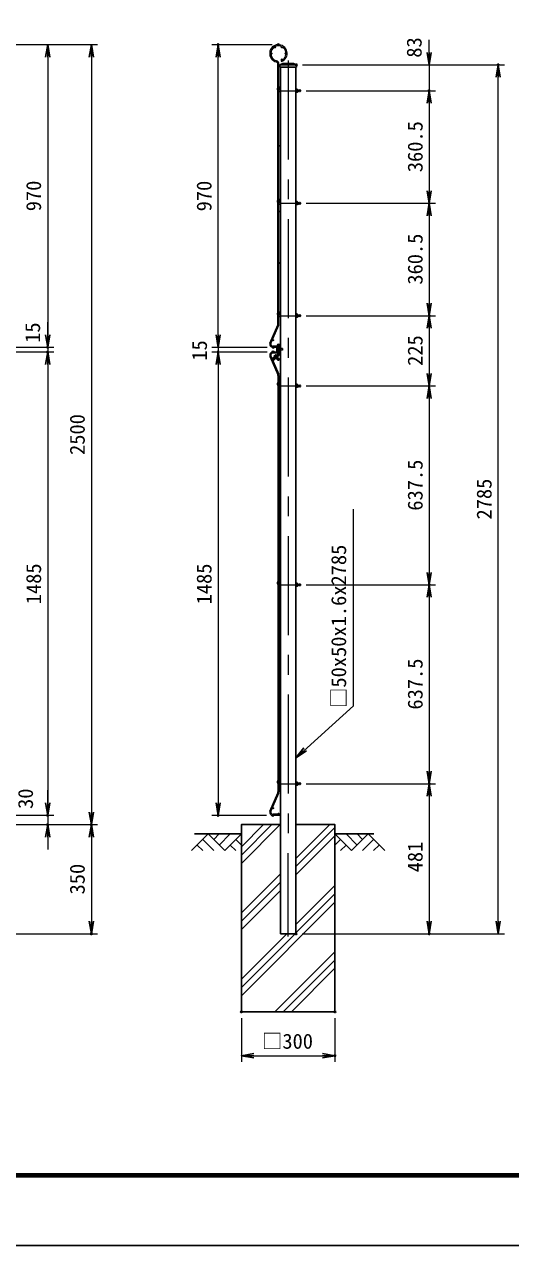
# Model space of a CAD drawing. Units: millimetres, scale not verified. Extents: x -4200 to 4200, y -2970 to 2970.
# Drawn here: x -1125 to 434, y -2970 to 944 of the extents above; entities that cross this region are included whole.
import ezdxf
from ezdxf.enums import TextEntityAlignment as Align

# ---------------------------------------------------------------- set-up
doc = ezdxf.new("R2010")
doc.units = ezdxf.units.MM
doc.header["$LTSCALE"] = 10
doc.header["$PDMODE"] = 32
doc.header["$PDSIZE"] = 5
doc.linetypes.add('USER1', pattern=[50.8, 31.75, -6.35, 6.35, -6.35])
for name, color, linetype, lineweight in [('0-1_D-STR-DIM', 7, 'Continuous', 13), ('0-2_0', 7, 'Continuous', 25), ('0-4_D-STR1', 1, 'Continuous', 25), ('0-5_D-BMK', 2, 'USER1', 13), ('0-7_D-BGD', 7, 'Continuous', 25), ('0-8_D-STR4', 7, 'Continuous', 25), ('0-9_D-STR3', 3, 'Continuous', 13), ('0-A_D-STR2', 7, 'Continuous', 13), ('0-B_D-STR-TXT', 7, 'Continuous', 13), ('0-C_D-DCR-HCH', 7, 'Continuous', 13), ('0-D_D-TTL', 7, 'Continuous', 25)]:
    doc.layers.add(name, color=color, linetype=linetype, lineweight=lineweight)
doc.layers.add('0-3_Defpoints', color=8, linetype='Continuous')
doc.styles.add('ＭＳ ゴシック', font='')
doc.styles.get('ＭＳ ゴシック').set_extended_font_data('MS Gothic')

# ---------------------------------------------------------------- blocks, each defined once
blk = doc.blocks.new('_Open')
at = {"layer": '0-2_0'}
blk.add_line((-10, 1.667), (0, 0), dxfattribs=at)
blk.add_lwpolyline([(-10, -1.667), (0, 0), (-10, 0)], dxfattribs=at)

msp = doc.modelspace()

# ---------------------------------------------------------------- linework, layer by layer
at = {"layer": '0-1_D-STR-DIM'}
for p, q in [((-1190.03, 879.25), (-890.6, 879.25)), ((-1190.03, 879.25), (-1030.63, 879.25)), ((-330.67, 878.8), (-523.93, 878.8)), ((172.64, 854.25), (172.64, 894.25)), ((-1050.63, 839.25), (-1050.63, -50.75)), ((-910.6, 839.25), (-910.6, -1580.75)), ((-503.93, -51.2), (-503.93, 838.8)), ((-233.17, 814.25), (414.19, 814.25)), ((-233.17, 814.25), (192.64, 814.25)), ((172.64, 814.25), (172.64, 731.25)), ((394.19, -1930.75), (394.19, 774.25)), ((-221.94, 731.25), (192.98, 731.25)), ((-221.94, 731.25), (192.64, 731.25)), ((172.64, 691.25), (172.64, 651.25)), ((172.98, 691.25), (172.98, 410.75)), ((-221.94, 370.75), (192.98, 370.75)), ((-221.94, 370.75), (192.98, 370.75)), ((172.98, 330.75), (172.98, 50.25)), ((-221.94, 10.25), (192.98, 10.25)), ((-221.94, 10.25), (192.98, 10.25)), ((-1050.6, -50.75), (-1050.6, -10.75)), ((-503.93, -51.2), (-503.93, -11.2)), ((172.98, -29.75), (172.98, -174.75)), ((-1190.03, -90.75), (-1030.6, -90.75)), ((-1190.03, -90.75), (-1030.63, -90.75)), ((-1190.03, -105.75), (-1030.6, -105.75)), ((-1190.03, -105.75), (-1030.6, -105.75)), ((-1050.6, -90.75), (-1050.6, -105.75)), ((-346.87, -91.2), (-523.93, -91.2)), ((-346.87, -91.2), (-523.93, -91.2)), ((-346.87, -106.2), (-523.93, -106.2)), ((-348.67, -106.2), (-523.93, -106.2)), ((-503.93, -91.2), (-503.93, -106.2)), ((-1050.6, -145.75), (-1050.6, -185.75)), ((-1050.6, -145.75), (-1050.6, -1550.75)), ((-503.93, -146.2), (-503.93, -186.2)), ((-503.93, -146.2), (-503.93, -1551.2)), ((-221.94, -214.75), (192.98, -214.75)), ((-221.94, -214.75), (192.98, -214.75)), ((172.98, -254.75), (172.98, -812.25)), ((-221.94, -852.25), (192.98, -852.25)), ((-221.94, -852.25), (192.98, -852.25)), ((172.98, -892.25), (172.98, -1449.75)), ((-1050.6, -1550.75), (-1050.6, -1510.75)), ((-221.94, -1489.75), (192.98, -1489.75)), ((-221.94, -1489.75), (192.98, -1489.75)), ((172.98, -1529.75), (172.98, -1930.75)), ((-1190.03, -1590.75), (-1030.6, -1590.75)), ((-1190.03, -1590.75), (-1030.6, -1590.75)), ((-1050.6, -1590.75), (-1050.6, -1620.75)), ((-348.67, -1591.2), (-523.93, -1591.2)), ((-1268.5, -1620.75), (-890.6, -1620.75)), ((-1268.5, -1620.75), (-1030.6, -1620.75)), ((-1268.5, -1620.75), (-890.6, -1620.75)), ((-1050.6, -1660.75), (-1050.6, -1700.75)), ((-910.6, -1660.75), (-910.6, -1930.75)), ((-1393.47, -1970.75), (-890.6, -1970.75)), ((-234.37, -1970.75), (414.19, -1970.75)), ((-234.37, -1970.75), (192.98, -1970.75)), ((-429.37, -2240.75), (-429.37, -2381.35)), ((-129.37, -2240.75), (-129.37, -2381.35)), ((-389.37, -2361.35), (-169.37, -2361.35))]:
    msp.add_line(p, q, dxfattribs=at)
at = {"layer": '0-3_Defpoints'}
for p in [(-503.93, 878.8), (-310.67, 878.8), (-253.17, 814.25), (394.19, 814.25), (-241.94, 731.25), (172.64, 731.25), (-241.94, 370.75), (172.98, 370.75), (-241.94, 10.25), (172.98, 10.25), (-1050.63, -90.75), (-1050.6, -105.75), (-503.93, -106.2), (-328.67, -106.2), (-326.87, -91.2), (-326.87, -106.2), (-241.94, -214.75), (172.98, -214.75), (-241.94, -852.25), (172.98, -852.25), (-241.94, -1489.75), (172.98, -1489.75), (-1050.6, -1590.75), (-503.93, -1591.2), (-328.67, -1591.2), (-1050.6, -1620.75), (-910.6, -1620.75), (-910.6, -1970.75), (-254.37, -1970.75), (172.98, -1970.75), (-429.37, -2220.75), (-129.37, -2220.75), (-129.37, -2361.35)]:
    msp.add_point(p, dxfattribs=at)
at = {"layer": '0-4_D-STR1'}
for p, q in [((-305.57, 814.25), (-305.57, 807.25)), ((-305.57, 814.25), (-253.17, 814.25)), ((-305.57, 807.25), (-253.17, 807.25)), ((-304.37, 807.25), (-304.37, -1970.75)), ((-254.37, 807.25), (-254.37, -1970.75)), ((-304.37, -1970.75), (-254.37, -1970.75))]:
    msp.add_line(p, q, dxfattribs=at)
msp.add_lwpolyline([(-305.57, 814.25), (-296.37, 818.25), (-262.37, 818.25), (-253.17, 814.25), (-253.17, 807.25)], dxfattribs=at)
at = {"layer": '0-5_D-BMK'}
msp.add_line((-279.37, 827.94), (-279.98, -1979.32), dxfattribs=at)
at = {"layer": '0-7_D-BGD'}
for p, q in [((-579.37, -1650.75), (-429.37, -1650.75)), ((-129.37, -1650.75), (-4.37, -1650.75))]:
    msp.add_line(p, q, dxfattribs=at)
at = {"layer": '0-8_D-STR4'}
msp.add_lwpolyline([(-304.37, -1620.75), (-429.37, -1620.75), (-429.37, -2220.75), (-129.37, -2220.75), (-129.37, -1620.75), (-254.37, -1620.75)], dxfattribs=at)
at = {"layer": '0-9_D-STR3'}
for p, q in [((-305.77, 741.96), (-308.87, 744.3)), ((-312.9, 741.14), (-312.47, 741.71)), ((-308.75, 738.01), (-305.77, 741.96)), ((-306.67, 733.85), (-304.37, 733.85)), ((-306.67, 728.65), (-304.37, 728.65)), ((-250.24, 736.77), (-254.37, 736.77)), ((-254.37, 736.77), (-254.37, 725.72)), ((-250.24, 734.01), (-254.37, 734.01)), ((-250.24, 728.49), (-254.37, 728.49)), ((-250.24, 725.72), (-254.37, 725.72)), ((-249.74, 735.41), (-249.74, 726.91)), ((-249.74, 733.85), (-246.63, 733.85)), ((-249.74, 728.65), (-246.63, 728.65)), ((-246.63, 733.85), (-246.63, 728.65)), ((-312.9, 380.64), (-312.47, 381.21)), ((-305.77, 381.46), (-308.87, 383.8)), ((-308.75, 377.51), (-305.77, 381.46)), ((-306.67, 373.35), (-304.37, 373.35)), ((-306.67, 368.15), (-304.37, 368.15)), ((-250.24, 376.27), (-254.37, 376.27)), ((-254.37, 376.27), (-254.37, 365.22)), ((-250.24, 373.51), (-254.37, 373.51)), ((-250.24, 367.99), (-254.37, 367.99)), ((-250.24, 365.22), (-254.37, 365.22)), ((-249.74, 374.91), (-249.74, 366.41)), ((-249.74, 373.35), (-246.63, 373.35)), ((-249.74, 368.15), (-246.63, 368.15)), ((-246.63, 373.35), (-246.63, 368.15)), ((-312.9, 20.14), (-312.47, 20.71)), ((-305.77, 20.96), (-308.87, 23.3)), ((-308.75, 17.01), (-305.77, 20.96)), ((-306.67, 12.85), (-304.37, 12.85)), ((-306.67, 7.65), (-304.37, 7.65)), ((-250.24, 15.77), (-254.37, 15.77)), ((-254.37, 15.77), (-254.37, 4.72)), ((-250.24, 13.01), (-254.37, 13.01)), ((-250.24, 7.49), (-254.37, 7.49)), ((-250.24, 4.72), (-254.37, 4.72)), ((-249.74, 14.41), (-249.74, 5.91)), ((-249.74, 12.85), (-246.63, 12.85)), ((-249.74, 7.65), (-246.63, 7.65)), ((-246.63, 12.85), (-246.63, 7.65)), ((-308.68, -113.9), (-329.88, -134.66)), ((-307.54, -115.02), (-328.76, -135.8)), ((-319, -114.9), (-324.84, -120.62)), ((-324.45, -125.85), (-313.78, -115.4)), ((-323.33, -126.99), (-312.66, -116.54)), ((-319.72, -116.12), (-317.17, -118.71)), ((-318.77, -117.08), (-318.74, -117.11)), ((-317.77, -114.21), (-315.22, -116.81)), ((-316.88, -93.59), (-316.88, -101.76)), ((-316.83, -115.17), (-316.79, -115.2)), ((-312.88, -92.23), (-316.52, -92.23)), ((-312.88, -94.95), (-316.52, -94.95)), ((-312.88, -100.4), (-316.52, -100.4)), ((-316.52, -103.13), (-312.88, -103.13)), ((-314.82, -84.64), (-309.61, -105.02)), ((-313.22, -84.64), (-308.1, -104.63)), ((-312.88, -103.13), (-312.88, -92.23)), ((-312.25, -94.68), (-312.88, -94.68)), ((-312.1, -95.28), (-312.88, -95.28)), ((-310.87, -100.08), (-312.88, -100.08)), ((-310.72, -100.68), (-312.88, -100.68)), ((-308.02, -94.68), (-310.65, -94.68)), ((-308.02, -95.28), (-310.5, -95.28)), ((-309.61, -105.02), (-308.1, -104.63)), ((-308.02, -100.08), (-309.27, -100.08)), ((-308.02, -100.68), (-309.12, -100.68)), ((-308.68, -113.9), (-307.54, -115.02)), ((-308.32, -108.91), (-308.65, -110.37)), ((-308.02, -84.64), (-308.02, -112.31)), ((-306.42, -84.64), (-306.42, -112.29)), ((-303.45, -93.68), (-304.91, -93.68)), ((-303.45, -101.67), (-304.91, -101.67)), ((-303.45, -93.68), (-303.45, -101.67)), ((-298.48, -94.68), (-303.45, -94.68)), ((-297.88, -95.28), (-303.45, -95.28)), ((-297.88, -100.08), (-303.45, -100.08)), ((-298.48, -100.68), (-303.45, -100.68)), ((-297.88, -95.28), (-298.48, -94.68)), ((-298.48, -94.68), (-298.48, -100.68)), ((-297.88, -100.08), (-298.48, -100.68)), ((-297.88, -95.28), (-297.88, -100.08)), ((-331.08, -131.37), (-329.58, -130.87)), ((-329.88, -134.66), (-328.76, -135.8)), ((-325.56, -121.84), (-323.01, -124.44)), ((-323.61, -119.93), (-321.06, -122.53)), ((-322.67, -120.89), (-322.63, -120.93)), ((-320.14, -123.86), (-319.51, -124.51)), ((-319.71, -123.44), (-319.08, -124.09)), ((-317.03, -128.47), (-318.05, -127.43)), ((-311.32, -122.87), (-317.03, -128.47)), ((-311.18, -133.01), (-316.31, -127.77)), ((-316.28, -120.08), (-315.65, -120.73)), ((-310.34, -133.02), (-315.89, -127.35)), ((-315.86, -119.66), (-315.23, -120.31)), ((-306.91, -129.66), (-312.46, -123.99)), ((-311.32, -122.87), (-312.34, -121.83)), ((-306.9, -128.81), (-312.03, -123.57)), ((-306.9, -128.81), (-311.18, -133.01)), ((-310.34, -133.02), (-311.18, -133.01)), ((-306.91, -129.66), (-310.34, -133.02)), ((-306.91, -129.66), (-306.9, -128.81)), ((-312.9, -204.86), (-312.47, -204.29)), ((-305.77, -204.04), (-308.87, -201.7)), ((-308.75, -207.99), (-305.77, -204.04)), ((-306.67, -212.15), (-304.37, -212.15)), ((-306.67, -217.35), (-304.37, -217.35)), ((-250.24, -209.23), (-254.37, -209.23)), ((-254.37, -209.23), (-254.37, -220.28)), ((-250.24, -211.99), (-254.37, -211.99)), ((-250.24, -217.51), (-254.37, -217.51)), ((-250.24, -220.28), (-254.37, -220.28)), ((-249.74, -210.59), (-249.74, -219.09)), ((-249.74, -212.15), (-246.63, -212.15)), ((-249.74, -217.35), (-246.63, -217.35)), ((-246.63, -212.15), (-246.63, -217.35)), ((-312.9, -842.36), (-312.47, -841.79)), ((-305.77, -841.54), (-308.87, -839.2)), ((-308.75, -845.49), (-305.77, -841.54)), ((-306.67, -849.65), (-304.37, -849.65)), ((-306.67, -854.85), (-304.37, -854.85)), ((-250.24, -846.73), (-254.37, -846.73)), ((-254.37, -846.73), (-254.37, -857.78)), ((-250.24, -849.49), (-254.37, -849.49)), ((-250.24, -855.01), (-254.37, -855.01)), ((-250.24, -857.78), (-254.37, -857.78)), ((-249.74, -848.09), (-249.74, -856.59)), ((-249.74, -849.65), (-246.63, -849.65)), ((-249.74, -854.85), (-246.63, -854.85)), ((-246.63, -849.65), (-246.63, -854.85)), ((-312.9, -1479.86), (-312.47, -1479.29)), ((-305.77, -1479.04), (-308.87, -1476.7)), ((-308.75, -1482.99), (-305.77, -1479.04)), ((-306.67, -1487.15), (-304.37, -1487.15)), ((-250.24, -1484.23), (-254.37, -1484.23)), ((-254.37, -1484.23), (-254.37, -1495.28)), ((-250.24, -1486.99), (-254.37, -1486.99)), ((-249.74, -1485.59), (-249.74, -1494.09)), ((-249.74, -1487.15), (-246.63, -1487.15)), ((-246.63, -1487.15), (-246.63, -1492.35)), ((-306.67, -1492.35), (-304.37, -1492.35)), ((-250.24, -1492.51), (-254.37, -1492.51)), ((-250.24, -1495.28), (-254.37, -1495.28)), ((-249.74, -1492.35), (-246.63, -1492.35))]:
    msp.add_line(p, q, dxfattribs=at)
at = {"layer": '0-9_D-STR3', "linetype": 'USER1'}
for p, q in [((-305.77, 731.25), (-241.94, 731.25)), ((-305.77, 370.75), (-241.94, 370.75)), ((-305.77, 10.25), (-241.94, 10.25)), ((-305.77, -214.75), (-241.94, -214.75)), ((-305.77, -852.25), (-241.94, -852.25)), ((-305.77, -1489.75), (-241.94, -1489.75))]:
    msp.add_line(p, q, dxfattribs=at)
at = {"layer": '0-9_D-STR3'}
for centre, radius, start, end in [((-306.67, 736.45), 7.8, 143, 221.96156), ((-306.67, 736.45), 2.6, 143, 147.797), ((-306.67, 736.45), 2.6, 212.203, 270), ((-306.67, 736.45), 7.8, 253.6171, 270), ((-257.62, 731.25), 7.88, 339.48158, 20.51842), ((-251.89, 735.39), 2.16, 320.19668, 39.80332), ((-251.85, 727.1), 2.13, 319.53759, 40.46241), ((-249.67, 731.25), 4, 319.4584, 40.5416), ((-306.67, 375.95), 7.8, 143, 221.96156), ((-306.67, 375.95), 2.6, 143, 147.797), ((-306.67, 375.95), 2.6, 212.203, 270), ((-306.67, 375.95), 7.8, 253.6171, 270), ((-257.62, 370.75), 7.88, 339.48158, 20.51842), ((-251.89, 374.89), 2.16, 320.19668, 39.80332), ((-251.85, 366.6), 2.13, 319.53759, 40.46241), ((-249.67, 370.75), 4, 319.4584, 40.5416), ((-306.67, 15.45), 7.8, 143, 221.96156), ((-306.67, 15.45), 2.6, 143, 147.797), ((-306.67, 15.45), 2.6, 212.203, 270), ((-306.67, 15.45), 7.8, 253.6171, 270), ((-257.62, 10.25), 7.88, 339.48158, 20.51842), ((-251.89, 14.39), 2.16, 320.19668, 39.80332), ((-251.85, 6.1), 2.13, 319.53759, 40.46241), ((-249.67, 10.25), 4, 319.4584, 40.5416), ((-314.67, -125.16), 10.35, 119.14752, 149.67048), ((-317.09, -116.85), 2.73, 104.409, 164.409), ((-314.16, -93.59), 2.73, 150, 210), ((-314.16, -101.76), 2.73, 150, 210), ((-306.53, -97.68), 10.35, 164.73852, 195.26148), ((-310.62, -84.64), 4.2, 0, 180), ((-310.72, -112.17), 4.05, 53.68647, 221.43997), ((-314.06, -115.11), 0.4, 314.409, 39.42046), ((-310.62, -84.64), 2.6, 0, 180), ((-310.51, -112.19), 2.6, 44.409, 219.42046), ((-314.06, -115.11), 2, 314.409, 39.42046), ((-310.32, -112.29), 2.3, 315.6, 0), ((-310.32, -112.29), 3.9, 315.6, 0), ((-304.82, -92.08), 1.6, 180, 270), ((-304.82, -103.27), 1.6, 90, 180), ((-327.73, -128.96), 4.13, 48.50138, 215.66553), ((-327.73, -129.05), 2.6, 49.39754, 224.409), ((-324.73, -125.56), 2, 229.39754, 314.409), ((-322.93, -122.57), 2.73, 104.409, 164.409), ((-324.73, -125.56), 0.4, 229.39754, 314.409), ((-319.13, -128.61), 1.6, 44.409, 134.409), ((-311.13, -120.78), 1.6, 134.409, 224.409), ((-306.67, -209.55), 7.8, 143, 221.96156), ((-306.67, -209.55), 2.6, 143, 147.797), ((-306.67, -209.55), 2.6, 212.203, 270), ((-306.67, -209.55), 7.8, 253.6171, 270), ((-257.62, -214.75), 7.88, 339.48158, 20.51842), ((-251.89, -210.61), 2.16, 320.19668, 39.80332), ((-251.85, -218.9), 2.13, 319.53759, 40.46241), ((-249.67, -214.75), 4, 319.4584, 40.5416), ((-306.67, -847.05), 7.8, 143, 221.96156), ((-306.67, -847.05), 2.6, 143, 147.797), ((-306.67, -847.05), 2.6, 212.203, 270), ((-306.67, -847.05), 7.8, 253.6171, 270), ((-257.62, -852.25), 7.88, 339.48158, 20.51842), ((-251.89, -848.11), 2.16, 320.19668, 39.80332), ((-251.85, -856.4), 2.13, 319.53759, 40.46241), ((-249.67, -852.25), 4, 319.4584, 40.5416), ((-306.67, -1484.55), 7.8, 143, 221.96156), ((-306.67, -1484.55), 2.6, 143, 147.797), ((-306.67, -1484.55), 2.6, 212.203, 270), ((-257.62, -1489.75), 7.88, 339.48158, 20.51842), ((-251.89, -1485.61), 2.16, 320.19668, 39.80332), ((-249.67, -1489.75), 4, 319.4584, 40.5416), ((-306.67, -1484.55), 7.8, 253.6171, 270), ((-251.85, -1493.9), 2.13, 319.53759, 40.46241)]:
    msp.add_arc(centre, radius, start, end, dxfattribs=at)
at = {"layer": '0-A_D-STR2'}
for p, q in [((-301.83, 828.06), (-300.52, 824.7)), ((-312.47, -16.14), (-312.47, 817.39)), ((-308.87, -16.14), (-308.87, 817.39)), ((-337.88, -77.3), (-312.98, -18.64)), ((-334.56, -78.7), (-309.67, -20.05)), ((-306.87, -87.6), (-328.67, -87.6)), ((-306.87, -91.2), (-328.67, -91.2)), ((-306.87, -106.2), (-328.67, -106.2)), ((-306.87, -109.8), (-328.67, -109.8)), ((-306.87, -87.6), (-306.87, -91.2)), ((-306.87, -109.8), (-306.87, -106.2)), ((-337.88, -120.11), (-312.98, -178.76)), ((-334.56, -118.7), (-309.67, -177.36)), ((-312.47, -181.26), (-312.47, -1516.14)), ((-308.87, -181.26), (-308.87, -1516.14)), ((-337.88, -1577.3), (-312.98, -1518.64)), ((-334.56, -1578.7), (-309.67, -1520.05)), ((-306.87, -1587.6), (-328.67, -1587.6)), ((-306.87, -1591.2), (-328.67, -1591.2)), ((-306.87, -1587.6), (-306.87, -1591.2))]:
    msp.add_line(p, q, dxfattribs=at)
for centre in [(-321.97, 870.37), (-299.37, 870.37), (-333.27, 850.8), (-299.37, 831.22), (-288.07, 850.8), (-307.07, 734.8), (-307.07, 554.55), (-307.07, 374.3), (-307.07, 344.3), (-307.07, 179.05), (-307.07, 13.8), (-328.14, -68.18), (-310.37, -85.8), (-310.37, -111.6), (-328.14, -129.23), (-307.07, -211.2), (-307.07, -368.7), (-307.07, -518.7), (-307.07, -668.7), (-307.07, -818.7), (-307.07, -848.7), (-307.07, -878.7), (-307.07, -1028.7), (-307.07, -1178.7), (-307.07, -1328.7), (-307.07, -1486.2), (-328.14, -1568.18), (-310.37, -1585.8)]:
    msp.add_circle(centre, 1.8, dxfattribs=at)
for centre, radius, start, end in [((-310.67, 850.8), 28, 291.25, 256.20952), ((-310.67, 850.8), 24.4, 291.25, 256.20952), ((-318.87, 817.39), 6.4, 0, 76.20952), ((-318.87, 817.39), 10, 0, 76.20952), ((-318.87, -16.14), 6.4, 337, 0), ((-318.87, -16.14), 10, 337, 0), ((-328.67, -81.2), 10, 157, 270), ((-328.67, -116.2), 10, 90, 203), ((-328.67, -81.2), 6.4, 157, 270), ((-328.67, -116.2), 6.4, 90, 203), ((-318.87, -181.26), 6.4, 0, 23), ((-318.87, -181.26), 10, 0, 23), ((-318.87, -1516.14), 6.4, 337, 0), ((-318.87, -1516.14), 10, 337, 0), ((-328.67, -1581.2), 10, 157, 270), ((-328.67, -1581.2), 6.4, 157, 270)]:
    msp.add_arc(centre, radius, start, end, dxfattribs=at)
at = {"layer": '0-B_D-STR-TXT'}
for q in [(-69.58, -609.87), (-252.89, -1405.28)]:
    msp.add_line((-69.58, -1240.38), q, dxfattribs=at)
at = {"layer": '0-C_D-DCR-HCH'}
for p, q in [((-429.37, -1744.96), (-305.17, -1620.75)), ((-429.37, -1718.44), (-331.69, -1620.75)), ((-429.37, -1691.92), (-358.2, -1620.75)), ((-254.37, -1729.06), (-146.07, -1620.75)), ((-254.37, -1755.57), (-129.37, -1630.57)), ((-535.8, -1650.75), (-589.01, -1703.96)), ((-553.53, -1668.49), (-517.9, -1703.96)), ((-535.8, -1650.75), (-482.58, -1703.96)), ((-518.06, -1668.49), (-500.32, -1650.75)), ((-500.32, -1686.23), (-464.85, -1650.75)), ((-482.58, -1703.96), (-429.37, -1650.75)), ((-447.11, -1668.49), (-429.37, -1686.15)), ((-254.37, -1782.09), (-129.37, -1657.09)), ((-76.16, -1703.97), (-129.37, -1650.75)), ((-111.64, -1668.49), (-129.37, -1686.15)), ((-58.42, -1686.23), (-93.9, -1650.75)), ((-22.95, -1650.75), (-76.16, -1703.97)), ((-40.59, -1668.58), (-58.42, -1650.75)), ((-5.21, -1668.49), (-40.85, -1703.97)), ((-22.95, -1650.75), (30.26, -1703.97)), ((-571.27, -1686.23), (-553.45, -1703.96)), ((-464.85, -1686.23), (-447.03, -1703.96)), ((-93.9, -1686.23), (-111.72, -1703.97)), ((12.53, -1686.23), (-5.29, -1703.97)), ((-429.37, -1904.06), (-304.37, -1779.06)), ((-429.37, -1930.57), (-304.37, -1805.57)), ((-429.37, -1957.09), (-304.37, -1832.09)), ((-254.37, -1941.19), (-129.37, -1816.19)), ((-429.37, -2169.22), (-129.37, -1869.22)), ((-254.37, -1967.7), (-129.37, -1842.7)), ((-429.37, -2142.7), (-257.42, -1970.75)), ((-429.37, -2116.19), (-283.94, -1970.75)), ((-321.81, -2220.75), (-129.37, -2028.32)), ((-295.29, -2220.75), (-129.37, -2054.84)), ((-268.77, -2220.75), (-129.37, -2081.35))]:
    msp.add_line(p, q, dxfattribs=at)
at = {"layer": '0-D_D-TTL', "color": 2}
msp.add_lwpolyline([(-4200, 2970), (4200, 2970), (4200, -2970), (-4200, -2970)], close=True, dxfattribs=at)
at = {"layer": '0-D_D-TTL'}
for points in [[(-3930, 2750), (3930, 2750), (3930, -2750), (-3930, -2750)], [(-3927.5, 2747.5), (3927.5, 2747.5), (3927.5, -2747.5), (-3927.5, -2747.5)], [(-3925, 2745), (3925, 2745), (3925, -2745), (-3925, -2745)], [(-3922.5, 2742.5), (3922.5, 2742.5), (3922.5, -2742.5), (-3922.5, -2742.5)], [(-3920, 2740), (3920, 2740), (3920, -2740), (-3920, -2740)]]:
    msp.add_lwpolyline(points, close=True, dxfattribs=at)

# ---------------------------------------------------------------- block references
at = {"layer": '0-1_D-STR-DIM', "xscale": 4, "yscale": 4}
for p, rotation in [((-1050.63, 879.25), 90), ((-910.6, 879.25), 90), ((-503.93, 878.8), 90), ((172.64, 814.25), 270), ((394.19, 814.25), 90), ((172.64, 731.25), 90), ((172.98, 731.25), 90), ((172.98, 370.75), 270), ((172.98, 370.75), 90), ((172.98, 10.25), 270), ((172.98, 10.25), 90), ((-1050.63, -90.75), 270), ((-1050.6, -90.75), 270), ((-503.93, -91.2), 270), ((-503.93, -91.2), 270), ((-1050.6, -105.75), 90), ((-1050.6, -105.75), 90), ((-503.93, -106.2), 90), ((-503.93, -106.2), 90), ((172.98, -214.75), 270), ((172.98, -214.75), 90), ((172.98, -852.25), 270), ((172.98, -852.25), 90), ((172.98, -1489.75), 270), ((172.98, -1489.75), 90), ((-1050.6, -1590.75), 270), ((-1050.6, -1590.75), 270), ((-503.93, -1591.2), 270), ((-910.6, -1620.75), 270), ((-1050.6, -1620.75), 90), ((-910.6, -1620.75), 90), ((-910.6, -1970.75), 270), ((172.98, -1970.75), 270), ((394.19, -1970.75), 270), ((-429.37, -2361.35), 180)]:
    msp.add_blockref('_Open', p, dxfattribs=dict(at, rotation=rotation))
msp.add_blockref('_Open', (-129.37, -2361.35), dxfattribs=at)
at = {"layer": '0-B_D-STR-TXT', "xscale": 4, "yscale": 4, "rotation": 221.97418}
msp.add_blockref('_Open', (-254.37, -1406.62), dxfattribs=at)

# ---------------------------------------------------------------- texts
at = {"layer": '0-1_D-STR-DIM', "style": 'ＭＳ ゴシック'}
for s, p in [('83', (163.08, 837.23)), ('360.5', (166.24, 470.27)), ('970', (-1057.38, 345.12)), ('970', (-510.68, 344.67)), ('360.5', (166.24, 109.77)), ('15', (-1060.51, -76.63)), ('15', (-525.39, -133.97)), ('225', (166.24, -150.6)), ('2500', (-917.35, -436)), ('637.5', (166.24, -614.6)), ('2785', (387.44, -642.85)), ('1485', (-1057.35, -914.5)), ('1485', (-510.68, -914.95)), ('637.5', (166.24, -1252.1)), ('30', (-1083.35, -1570.51)), ('481', (166.24, -1773.68)), ('350', (-917.35, -1844.63))]:
    msp.add_text(s, height=48.09, rotation=90, dxfattribs=at).set_placement(p, align=Align.BOTTOM_LEFT)
msp.add_text('□300', height=48.09, dxfattribs=at).set_placement((-363.52, -2353.59), align=Align.BOTTOM_LEFT)
at = {"layer": '0-B_D-STR-TXT', "style": 'ＭＳ ゴシック'}
msp.add_text('□50x50x1.6x2785', height=48.09, rotation=90, dxfattribs=at).set_placement((-78.95, -1247.22), align=Align.BOTTOM_LEFT)

doc.saveas('drawing.dxf')
